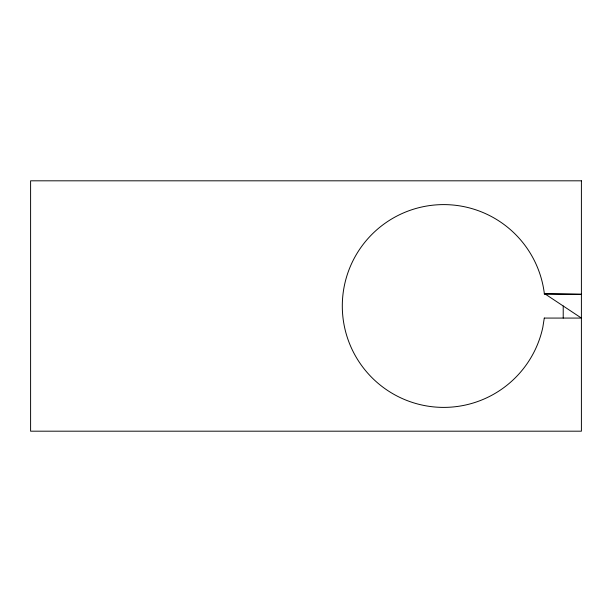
<?xml version="1.0" encoding="UTF-8"?>
<svg xmlns="http://www.w3.org/2000/svg" width="612" height="612" viewBox="0 0 612 612"><rect width="100%" height="100%" fill="white"/><g stroke="black" fill="none" stroke-linecap="round" stroke-linejoin="round"><path stroke-width="0.92" d="M563.216 306L563.216 318.072M544.282 318.072L542.813 327.382A101.401 101.401 0 0 1 384.466 388.299A101.401 101.401 0 0 1 391.955 218.798A101.401 101.401 0 0 1 544.32 293.446L581.4 318.072L544.282 318.072M581.4 180.815L30.6 180.815L30.6 431.185L581.4 431.185L581.4 180.815M581.4 294.303L544.374 294.303L544.32 293.446L581.4 294.303"/></g></svg>
